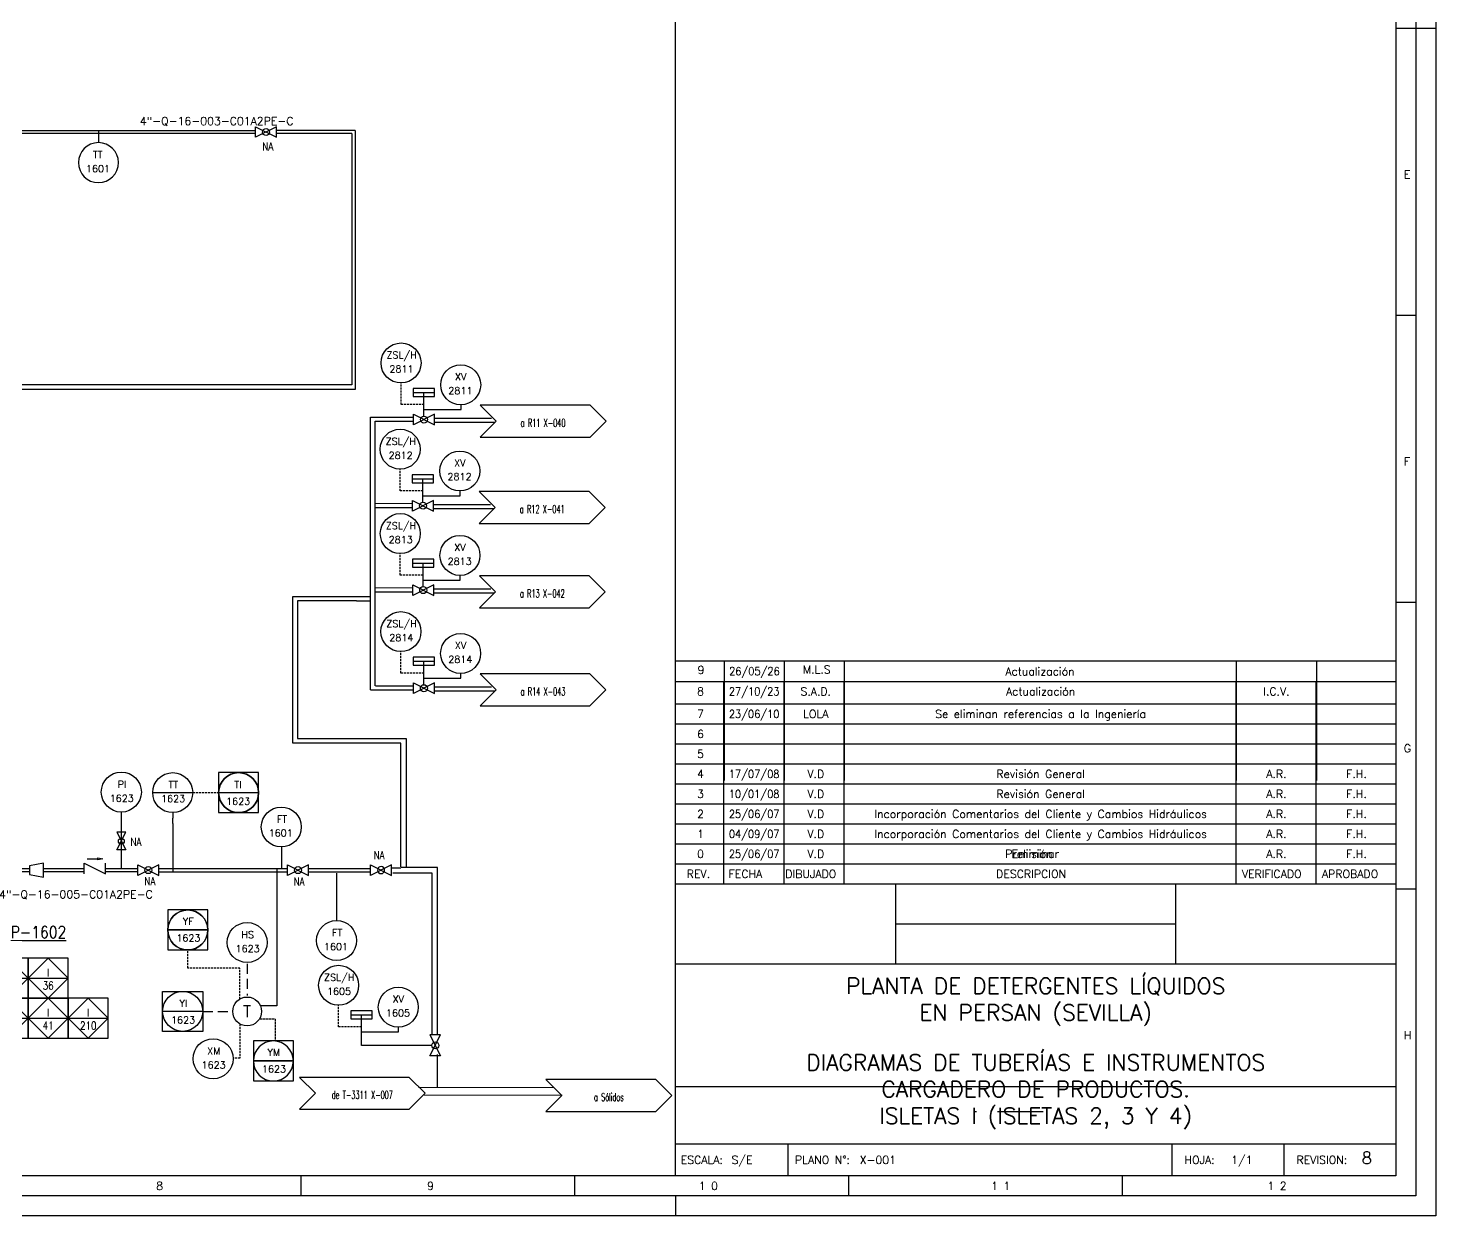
# Model space of a CAD drawing. Header units: metres. Extents: x 91 to 3133, y 1612 to 2206.
# Drawn here: x 1624.3 to 1976.1, y 1611.7 to 1908.7 of the extents above; entities that cross this region are included whole.
import ezdxf
from ezdxf.enums import TextEntityAlignment as Align

# ---------------------------------------------------------------- set-up
doc = ezdxf.new("R2010")
doc.units = ezdxf.units.M
doc.linetypes.add('DASHED2', pattern=[0.375, 0.25, -0.125])
doc.linetypes.add('TRAZOS', pattern=[0.75, 0.5, -0.25])
doc.layers.add('-FNX_TUBERÍA', color=1, linetype='TRAZOS', true_color=0xff0000)
doc.layers.add('TUBERÍA3', color=1, linetype='Continuous', true_color=0xff0000)
for name, color, linetype in [('CAJETIN', 1, 'Continuous'), ('EQUIPOS', 5, 'Continuous'), ('FORMATO', 7, 'Continuous'), ('INSTRUMENTOS', 1, 'Continuous'), ('TEX', 7, 'Continuous'), ('TEXTO-INSTRUMENTACION', 7, 'Continuous'), ('TEXTO-VALVULAS Y ACCESORIOS', 7, 'Continuous'), ('TUBERIA', 5, 'Continuous'), ('TUBERÍA2', 1, 'TRAZOS'), ('VALVULAS Y ACCESORIOS', 1, 'Continuous')]:
    doc.layers.add(name, color=color, linetype=linetype)
doc.styles.add('PY', font='ROMANS.shx')
doc.styles.add('PY1', font='ROMANS.shx', dxfattribs={"width": 0.8})
doc.styles.add('TXT', font='txt')
doc.linetypes.add('SEÑAL_MECANICA2', pattern='A,4.411183,["o",PY,S=4.130212,R=360,X=0,Y=-1.374288],0.588817,-0.374158,["",PY,S=2,R=360,X=0,Y=-0.688262],-2.183682', length=7.55784)

# ---------------------------------------------------------------- blocks, each defined once
blk = doc.blocks.new('VALV GLOB-V')
at = {"layer": 'INSTRUMENTOS', "color": 1, "flags": 128}
blk.add_lwpolyline([(5.7, -1.43), (5.7, 1.43), (0, -1.43), (0, 1.43)], close=True, dxfattribs=at)
at = {"layer": 'INSTRUMENTOS', "color": 1}
blk.add_circle((2.85, 0), 0.95, dxfattribs=at)
at = {"layer": 'INSTRUMENTOS', "color": 7, "linetype": 'SEÑAL_MECANICA2', "style": 'PY'}
blk.add_attdef('REF.', text='', height=2, dxfattribs=at).set_placement((3, -3.37), align=Align.MIDDLE)
blk = doc.blocks.new('REDUCCION')
at = {"color": 1}
for p, q in [((0, 2), (0, -2)), ((4, 1.25), (0, 2)), ((4, -1.25), (4, 1.25)), ((0, -2), (4, -1.25))]:
    blk.add_line(p, q, dxfattribs=at)
at = {"style": 'PY1', "width": 0.8}
blk.add_attdef('.', text='', height=2, dxfattribs=at).set_placement((2, -3.65), align=Align.MIDDLE)
blk = doc.blocks.new('SEÑAL CIR')
at = {"color": 1}
blk.add_circle((0, 5.7), 5.7, dxfattribs=at)
at = {"layer": 'INSTRUMENTOS', "linetype": 'Continuous', "style": 'PY', "flags": 4}
for p in [(0.18, 6.94), (0.13, 2.95)]:
    blk.add_attdef('---', text='', height=2, dxfattribs=at).set_placement(p, align=Align.CENTER)
blk = doc.blocks.new('VALVULA RETENCION')
at = {"layer": 'VALVULAS Y ACCESORIOS'}
blk.add_line((0.79, 2.4), (3.43, 2.4), dxfattribs=at)
at = {"layer": 'VALVULAS Y ACCESORIOS', "flags": 128}
blk.add_lwpolyline([(0, -1.33), (0, 1.33), (5.33, -1.33), (5.33, 1.33)], dxfattribs=at)
blk.add_lwpolyline([(4.65, 2.4), (3.43, 2.14), (3.43, 2.66)], close=True, dxfattribs=at)
at = {"layer": 'TEXTO-VALVULAS Y ACCESORIOS', "linetype": 'SEÑAL_MECANICA2', "style": 'PY1', "width": 0.8}
blk.add_attdef('REF.', text='', height=2, dxfattribs=at).set_placement((2.94, -3.07), align=Align.MIDDLE)
blk = doc.blocks.new('SECUENCIA PROGRAMADA EN SISTEMA DE CONTROL PLC')
at = {"layer": 'INSTRUMENTOS'}
blk.add_line((-5, 5), (5, 5), dxfattribs=at)
at = {"layer": 'INSTRUMENTOS', "flags": 128}
for points in [[(0, 0), (-5, 5), (0, 10), (5, 5)], [(-5, 0), (5, 0), (5, 10), (-5, 10)]]:
    blk.add_lwpolyline(points, close=True, dxfattribs=at)
at = {"layer": 'TEXTO-INSTRUMENTACION', "linetype": 'Continuous', "style": 'PY1', "width": 0.8}
for tag, p in [('XXX', (0.01, 6.43)), ('YYY', (0.01, 3.17))]:
    blk.add_attdef(tag, text='', height=2, dxfattribs=at).set_placement(p, align=Align.MIDDLE_CENTER)
blk = doc.blocks.new('SEÑAL CIRCU MARCO')
at = {"color": 1, "linetype": 'Continuous', "ltscale": 0.5}
blk.add_line((5.7, 5.7), (-5.7, 5.7), dxfattribs=at)
at = {"color": 1, "flags": 128}
blk.add_lwpolyline([(5.7, 0), (-5.7, 0), (-5.7, 11.4), (5.7, 11.4)], close=True, dxfattribs=at)
at = {"color": 1}
blk.add_circle((0, 5.7), 5.7, dxfattribs=at)
at = {"style": 'PY'}
for tag, p in [('XXX', (0.18, 7.98)), ('YYY', (0.13, 3.24))]:
    blk.add_attdef(tag, text='', height=2, dxfattribs=at).set_placement(p, align=Align.MIDDLE)
blk = doc.blocks.new('MARCO-A1')
at = {"layer": 'FORMATO', "color": 5}
for p, q in [((831, 297), (836, 297)), ((831, 225.25), (836, 225.25)), ((831, 153.5), (836, 153.5)), ((831, 81.75), (836, 81.75)), ((557.33, 10), (557.33, 5)), ((625.75, 10), (625.75, 5)), ((694.17, 10), (694.17, 5)), ((762.58, 10), (762.58, 5))]:
    blk.add_line(p, q, dxfattribs=at)
at = {"layer": 'FORMATO', "color": 1, "linetype": 'Continuous'}
for p, q in [((836, 297), (841, 297)), ((651, 5), (651, 0))]:
    blk.add_line(p, q, dxfattribs=at)
at = {"layer": 'FORMATO', "color": 1}
blk.add_lwpolyline([(0, 594), (841, 594), (841, 0), (0, 0)], close=True, dxfattribs=at)
at = {"layer": 'FORMATO', "color": 5}
blk.add_lwpolyline([(5, 589), (836, 589), (836, 5), (5, 5)], close=True, dxfattribs=at)
at = {"layer": 'FORMATO', "color": 8, "linetype": 'Continuous'}
blk.add_lwpolyline([(10, 584), (831, 584), (831, 10), (10, 10)], close=True, dxfattribs=at)
at = {"layer": 'FORMATO', "color": 1, "style": 'PY'}
for s, p in [('E', (833, 259.42)), ('F', (833, 187.67)), ('G', (833, 115.92)), ('H', (833, 44.17)), ('8', (521.17, 6.5)), ('9', (588.85, 6.5)), ('1 0', (656.77, 6.5)), ('1 1', (729.83, 6.5)), ('1 2', (798.88, 6.5))]:
    blk.add_text(s, height=2, dxfattribs=at).set_placement(p)
blk = doc.blocks.new('BANDERA DE FLUJO')
at = {"layer": 'TEX', "color": 1, "ltscale": 0.1, "flags": 128}
blk.add_lwpolyline([(-4, 4), (-31.46, 4), (-27.46, 0), (-31.46, -4), (-4, -4), (0, 0)], close=True, dxfattribs=at)
at = {"layer": 'TEX', "style": 'PY1', "width": 0.8}
for tag, p in [('ETIQUETA-LINEA-1', (-15.73, 0.61)), ('ETIQUETA-LINEA-2', (-15.73, -2.91))]:
    blk.add_attdef(tag, text='', height=2, dxfattribs=at).set_placement(p, align=Align.CENTER)

msp = doc.modelspace()

# ---------------------------------------------------------------- linework, layer by layer
at = {"layer": '-FNX_TUBERÍA'}
msp.add_lwpolyline([(1665.39, 1717.54), (1671.86, 1717.54)], dxfattribs=at)
at = {"color": 1}
for p, q in [((1641.93, 1880.22), (1641.93, 1883.03)), ((1655.39, 1717.54), (1665.39, 1717.54)), ((1647.55, 1712.67), (1647.53, 1698.56)), ((1660.39, 1712.54), (1660.39, 1711.18)), ((1660.39, 1709.83), (1660.39, 1711.18)), ((1660.39, 1709.83), (1660.39, 1708.15)), ((1660.39, 1708.15), (1660.39, 1697.76))]:
    msp.add_line(p, q, dxfattribs=at)
at = {"color": 5}
for p, q in [((1705.96, 1883.13), (1686.36, 1883.13)), ((1709.83, 1743.25), (1709.83, 1811.44)), ((1709.83, 1811.44), (1720.52, 1811.41)), ((1725.84, 1811.17), (1740.05, 1811.17)), ((1711.01, 1789.9), (1720.35, 1789.87)), ((1725.62, 1789.62), (1739.83, 1789.62)), ((1711.05, 1768.79), (1720.4, 1768.76)), ((1725.66, 1768.52), (1739.87, 1768.52)), ((1709.83, 1743.25), (1720.51, 1743.25)), ((1725.82, 1744), (1740.03, 1744)), ((1656.92, 1698.56), (1689.05, 1698.56)), ((1721.81, 1643.89), (1755.66, 1643.76))]:
    msp.add_line(p, q, dxfattribs=at)
at = {"color": 4}
for p, q in [((1705.16, 1882.33), (1686.36, 1882.33)), ((1711.03, 1810.42), (1720.56, 1810.42)), ((1711.03, 1744.28), (1711.03, 1810.41)), ((1725.88, 1810.16), (1740.94, 1810.16)), ((1711.03, 1788.87), (1720.31, 1788.87)), ((1725.66, 1788.61), (1740.72, 1788.61)), ((1711.07, 1767.77), (1720.36, 1767.77)), ((1725.7, 1767.51), (1740.76, 1767.51)), ((1711.04, 1744.28), (1720.55, 1744.25)), ((1725.86, 1743), (1740.92, 1743)), ((1656.92, 1697.76), (1689.05, 1697.76)), ((1723.22, 1642), (1757.72, 1641.87))]:
    msp.add_line(p, q, dxfattribs=at)
at = {"color": 5, "linetype": 'ByBlock'}
for p, q in [((1690.44, 1729.9), (1690.44, 1766.55)), ((1690.44, 1766.55), (1706.25, 1766.55)), ((1717.44, 1729.9), (1690.44, 1729.9)), ((1717.44, 1698.95), (1717.44, 1729.9)), ((1694.4, 1698.59), (1709.79, 1698.59)), ((1715.04, 1698.72), (1717.44, 1698.72)), ((1726.53, 1698.77), (1717.49, 1698.77)), ((1726.53, 1656.98), (1726.53, 1698.77)), ((1726.52, 1652.07), (1726.52, 1643.9))]:
    msp.add_line(p, q, dxfattribs=at)
at = {"color": 4, "linetype": 'ByBlock'}
for p, q in [((1706.35, 1765.46), (1691.57, 1765.46)), ((1691.57, 1765.46), (1691.57, 1731.09)), ((1706.32, 1765.49), (1709.85, 1765.49)), ((1691.57, 1731.09), (1718.78, 1731.09)), ((1718.78, 1731.09), (1718.78, 1698.95)), ((1709.87, 1697.67), (1694.52, 1697.67)), ((1718.78, 1697.39), (1715.43, 1697.39)), ((1725.27, 1697.37), (1718.8, 1697.37)), ((1725.27, 1656.97), (1725.27, 1697.37))]:
    msp.add_line(p, q, dxfattribs=at)
at = {"color": 1, "linetype": 'ByBlock'}
for p, q in [((1686.41, 1698.43), (1686.41, 1664.21)), ((1686.41, 1664.21), (1682.47, 1664.21)), ((1707.55, 1654.27), (1707.55, 1656.16)), ((1725.23, 1654.27), (1707.55, 1654.27))]:
    msp.add_line(p, q, dxfattribs=at)
at = {"color": 1, "linetype": 'DASHED2'}
for p, q in [((1682.16, 1660.93), (1686.02, 1660.93)), ((1686, 1660.91), (1686, 1655.51))]:
    msp.add_line(p, q, dxfattribs=at)
at = {"color": 1}
msp.add_circle((1678.99, 1662.82), 3.6, dxfattribs=at)
at = {"layer": 'CAJETIN', "color": 8, "linetype": 'Continuous'}
for p, q in [((1786.09, 1621.7), (1786.09, 2195.7)), ((1786.09, 1646.83), (1786.09, 1732.15)), ((1786.09, 1694.7), (1966.09, 1694.7)), ((1841.09, 1674.7), (1841.09, 1694.7)), ((1911.09, 1674.7), (1911.09, 1694.7)), ((1841.09, 1684.7), (1911.09, 1684.7)), ((1786.09, 1674.7), (1966.09, 1674.7)), ((1786.09, 1644.06), (1966.09, 1644.06)), ((1786.09, 1629.7), (1966.09, 1629.7)), ((1814.09, 1629.7), (1814.09, 1621.7))]:
    msp.add_line(p, q, dxfattribs=at)
at = {"layer": 'CAJETIN', "color": 1}
for p, q in [((1786.1, 1750.45), (1966.1, 1750.45)), ((1798.22, 1750.57), (1798.22, 1720.58)), ((1813.22, 1750.45), (1813.22, 1720.58)), ((1828.22, 1750.33), (1828.22, 1720.58)), ((1926.22, 1750.33), (1926.22, 1720.58)), ((1946.22, 1750.57), (1946.22, 1720.58)), ((1786.09, 1745.34), (1966.09, 1745.34)), ((1798.09, 1745.34), (1798.09, 1720.34)), ((1813.09, 1745.34), (1813.09, 1720.34)), ((1828.09, 1745.34), (1828.09, 1720.34)), ((1926.09, 1745.34), (1926.09, 1720.34)), ((1946.09, 1745.34), (1946.09, 1720.34)), ((1786.09, 1739.7), (1966.09, 1739.7)), ((1798.09, 1739.7), (1798.09, 1714.7)), ((1813.09, 1739.7), (1813.09, 1714.7)), ((1828.09, 1739.7), (1828.09, 1714.7)), ((1926.09, 1739.7), (1926.09, 1714.7)), ((1946.09, 1739.7), (1946.09, 1714.7)), ((1786.09, 1734.7), (1966.09, 1734.7)), ((1786.09, 1729.7), (1966.09, 1729.7)), ((1786.09, 1724.7), (1966.09, 1724.7)), ((1798.09, 1724.7), (1798.09, 1699.7)), ((1813.09, 1724.7), (1813.09, 1699.7)), ((1828.09, 1724.7), (1828.09, 1699.7)), ((1926.09, 1724.7), (1926.09, 1699.7)), ((1946.09, 1724.7), (1946.09, 1699.7)), ((1786.09, 1719.7), (1966.09, 1719.7)), ((1786.09, 1714.7), (1966.09, 1714.7)), ((1786.09, 1709.7), (1966.09, 1709.7)), ((1786.09, 1704.7), (1966.09, 1704.7)), ((1786.09, 1704.7), (1966.09, 1704.7))]:
    msp.add_line(p, q, dxfattribs=at)
at = {"layer": 'CAJETIN', "color": 5}
for p, q in [((1786.09, 1699.7), (1966.09, 1699.7)), ((1798.09, 1699.7), (1798.09, 1694.7)), ((1813.09, 1699.7), (1813.09, 1694.7)), ((1828.09, 1699.7), (1828.09, 1694.7)), ((1926.09, 1699.7), (1926.09, 1694.7)), ((1946.09, 1699.7), (1946.09, 1694.7))]:
    msp.add_line(p, q, dxfattribs=at)
at = {"layer": 'CAJETIN', "color": 8}
for p, q in [((1910.09, 1629.7), (1910.09, 1621.7)), ((1938.09, 1629.7), (1938.09, 1621.7))]:
    msp.add_line(p, q, dxfattribs=at)
at = {"layer": 'EQUIPOS'}
msp.add_line((1706.3, 1766.56), (1709.85, 1766.55), dxfattribs=at)
at = {"layer": 'TUBERIA', "color": 5, "linetype": 'Continuous'}
for p, q in [((1575.5, 1883.13), (1681.06, 1883.13)), ((1620.2, 1698.56), (1624.61, 1698.56)), ((1628.12, 1698.56), (1638.26, 1698.56)), ((1643.59, 1698.56), (1651.66, 1698.56)), ((1860.93, 1637.77), (1861.28, 1637.77)), ((1866.54, 1637.77), (1877.92, 1637.77))]:
    msp.add_line(p, q, dxfattribs=at)
at = {"layer": 'TUBERIA', "color": 4, "linetype": 'Continuous'}
for p, q in [((1681.07, 1882.33), (1575.5, 1882.33)), ((1624.61, 1697.76), (1620.2, 1697.76)), ((1638.26, 1697.76), (1628.12, 1697.76)), ((1651.66, 1697.76), (1643.59, 1697.76))]:
    msp.add_line(p, q, dxfattribs=at)
at = {"layer": 'TUBERIA', "color": 1, "linetype": 'ByBlock', "ltscale": 5}
for p, q in [((1687.54, 1703.9), (1687.54, 1698.53)), ((1701.35, 1697.42), (1701.35, 1685.54))]:
    msp.add_line(p, q, dxfattribs=at)
at = {"layer": 'TUBERIA', "color": 1, "linetype": 'TRAZOS', "ltscale": 5}
for p, q in [((1678.99, 1674.69), (1678.99, 1666.81)), ((1667.88, 1662.82), (1675.39, 1662.82))]:
    msp.add_line(p, q, dxfattribs=at)
at = {"layer": 'TUBERIA', "color": 4, "linetype": 'Continuous'}
msp.add_lwpolyline([(1705.16, 1882.33), (1705.16, 1819.54), (1182.57, 1819.54), (1182.57, 1771.8)], dxfattribs=at)
at = {"layer": 'TUBERIA', "color": 5, "linetype": 'Continuous'}
msp.add_lwpolyline([(1705.96, 1883.13), (1705.96, 1818.36), (1184.17, 1818.36), (1184.17, 1772.6)], dxfattribs=at)
at = {"layer": 'TUBERÍA2'}
for points in [[(1723.15, 1814.56), (1717.46, 1814.56), (1717.46, 1819.91)], [(1722.93, 1793.01), (1717.24, 1793.01), (1717.24, 1798.36)], [(1722.97, 1771.9), (1717.28, 1771.9), (1717.28, 1777.25)], [(1723.12, 1747.39), (1717.43, 1747.39), (1717.43, 1752.74)], [(1677.19, 1665.94), (1677.19, 1673.64), (1664.16, 1673.64), (1664.16, 1678.2)], [(1707.55, 1658.94), (1701.86, 1658.94), (1701.86, 1664.29)], [(1677.19, 1659.71), (1677.19, 1651.1), (1675.49, 1651.1)]]:
    msp.add_lwpolyline(points, dxfattribs=at)
at = {"layer": 'TUBERÍA3'}
for points in [[(1723.15, 1813.33), (1732.45, 1813.33)], [(1732.45, 1813.33), (1732.45, 1814.44)], [(1722.93, 1791.79), (1732.23, 1791.79)], [(1732.23, 1791.79), (1732.23, 1792.9)], [(1722.97, 1770.68), (1732.27, 1770.68)], [(1732.27, 1770.68), (1732.27, 1771.79)], [(1723.12, 1746.17), (1732.43, 1746.17)], [(1732.43, 1746.17), (1732.43, 1747.28)], [(1659.16, 1683.2), (1669.16, 1683.2)], [(1707.55, 1657.72), (1716.85, 1657.72)], [(1716.85, 1657.72), (1716.85, 1658.83)], [(1680.55, 1650.43), (1690.55, 1650.43)]]:
    msp.add_lwpolyline(points, dxfattribs=at)
for centre in [(1676.86, 1717.53), (1664.16, 1683.2)]:
    msp.add_circle(centre, 5, dxfattribs=at)
at = {"layer": 'VALVULAS Y ACCESORIOS'}
for p, q in [((1720.48, 1817.58), (1725.81, 1817.58)), ((1723.15, 1811.77), (1723.15, 1817.58)), ((1720.26, 1796.03), (1725.59, 1796.03)), ((1722.93, 1790.23), (1722.93, 1796.03)), ((1720.3, 1774.93), (1725.63, 1774.93)), ((1722.97, 1769.12), (1722.97, 1774.93)), ((1720.46, 1750.41), (1725.79, 1750.41)), ((1723.12, 1744.61), (1723.12, 1750.41)), ((1704.88, 1661.97), (1710.21, 1661.97)), ((1707.55, 1656.16), (1707.55, 1661.97))]:
    msp.add_line(p, q, dxfattribs=at)
at = {"layer": 'VALVULAS Y ACCESORIOS', "flags": 128}
for points in [[(1720.48, 1818.58), (1720.48, 1816.58), (1725.81, 1816.58), (1725.81, 1818.58)], [(1720.26, 1797.03), (1720.26, 1795.03), (1725.59, 1795.03), (1725.59, 1797.03)], [(1720.3, 1775.93), (1720.3, 1773.93), (1725.63, 1773.93), (1725.63, 1775.93)], [(1720.46, 1751.41), (1720.46, 1749.41), (1725.79, 1749.41), (1725.79, 1751.41)], [(1704.88, 1662.97), (1704.88, 1660.97), (1710.21, 1660.97), (1710.21, 1662.97)]]:
    msp.add_lwpolyline(points, close=True, dxfattribs=at)

# ---------------------------------------------------------------- block references
msp.add_blockref('MARCO-A1', (1135.09, 1611.7))
at = {"linetype": 'Continuous'}
for p, xscale, yscale, zscale in [((1681.1, 1882.72), 0.9232631578947803, 0.9232631578947803, 0.9232631578947803), ((1720.55, 1810.82), 0.9232631578945529, 0.9232631578945529, 0.9232631578945529), ((1720.33, 1789.27), 0.9232631578945529, 0.9232631578945529, 0.9232631578945529), ((1720.37, 1768.17), 0.9232631578945529, 0.9232631578945529, 0.9232631578945529), ((1720.53, 1743.65), 0.9232631578945529, 0.9232631578945529, 0.9232631578945529), ((1651.66, 1698.16), 0.9232631578945529, 0.9232631578945529, 0.9232631578945529), ((1689.08, 1698.16), 0.9232631578945529, 0.9232631578945529, 0.9232631578945529), ((1715.11, 1698.16), -0.9232631578947803, 0.9232631578947803, 0.9232631578946926)]:
    msp.add_blockref('VALV GLOB-V', p, dxfattribs=dict(at, xscale=xscale, yscale=yscale, zscale=zscale))
ref = msp.add_blockref('SEÑAL CIR', (1641.83, 1870.08), dxfattribs=dict(at, xscale=-0.877100000000155, yscale=0.8770999999999276, zscale=0.8771))
ref.add_attrib('---', 'TT', dxfattribs={"layer": 'INSTRUMENTOS', "color": 7, "linetype": 'Continuous', "height": 1.754, "style": 'PY'}).set_placement((1641.67, 1876.17), align=Align.CENTER)
ref.add_attrib('---', '1601', dxfattribs={"layer": 'INSTRUMENTOS', "color": 7, "linetype": 'Continuous', "height": 1.754, "style": 'PY'}).set_placement((1641.72, 1872.67), align=Align.CENTER)
ref = msp.add_blockref('SEÑAL CIR', (1717.46, 1819.97), dxfattribs=dict(at, xscale=0.8771000000000413, yscale=0.8771000000000413, zscale=0.8771000000000413))
ref.add_attrib('---', 'ZSL/H', dxfattribs={"layer": 'INSTRUMENTOS', "color": 7, "linetype": 'Continuous', "height": 1.754, "style": 'PY'}).set_placement((1717.61, 1826.05), align=Align.CENTER)
ref.add_attrib('---', '2811', dxfattribs={"layer": 'INSTRUMENTOS', "color": 7, "linetype": 'Continuous', "height": 1.754, "style": 'PY'}).set_placement((1717.57, 1822.56), align=Align.CENTER)
ref = msp.add_blockref('SEÑAL CIR', (1732.37, 1814.51), dxfattribs=dict(at, xscale=0.8770999999999276, yscale=0.8770999999999276, zscale=0.8770999999999276))
ref.add_attrib('---', 'XV', dxfattribs={"layer": 'INSTRUMENTOS', "color": 7, "linetype": 'Continuous', "height": 1.754, "style": 'PY'}).set_placement((1732.37, 1820.67), align=Align.CENTER)
ref.add_attrib('---', '2811', dxfattribs={"layer": 'INSTRUMENTOS', "color": 7, "linetype": 'Continuous', "height": 1.754, "style": 'PY'}).set_placement((1732.29, 1817.17), align=Align.CENTER)
ref = msp.add_blockref('BANDERA DE FLUJO', (1768.69, 1810.38))
ref.add_attrib('ETIQUETA-LINEA-1', 'a R11 X-040', dxfattribs={"layer": 'TEX', "height": 2, "style": 'PY1', "width": 0.6}).set_placement((1752.96, 1810.99), align=Align.TOP_CENTER)
ref = msp.add_blockref('SEÑAL CIR', (1717.24, 1798.42), dxfattribs=dict(at, xscale=0.8771000000000413, yscale=0.8771000000000413, zscale=0.8771000000000413))
ref.add_attrib('---', 'ZSL/H', dxfattribs={"layer": 'INSTRUMENTOS', "color": 7, "linetype": 'Continuous', "height": 1.754, "style": 'PY'}).set_placement((1717.39, 1804.51), align=Align.CENTER)
ref.add_attrib('---', '2812', dxfattribs={"layer": 'INSTRUMENTOS', "color": 7, "linetype": 'Continuous', "height": 1.754, "style": 'PY'}).set_placement((1717.35, 1801.01), align=Align.CENTER)
ref = msp.add_blockref('SEÑAL CIR', (1732.15, 1792.96), dxfattribs=dict(at, xscale=0.8770999999999276, yscale=0.8770999999999276, zscale=0.8770999999999276))
ref.add_attrib('---', 'XV', dxfattribs={"layer": 'INSTRUMENTOS', "color": 7, "linetype": 'Continuous', "height": 1.754, "style": 'PY'}).set_placement((1732.15, 1799.12), align=Align.CENTER)
ref.add_attrib('---', '2812', dxfattribs={"layer": 'INSTRUMENTOS', "color": 7, "linetype": 'Continuous', "height": 1.754, "style": 'PY'}).set_placement((1732.07, 1795.63), align=Align.CENTER)
ref = msp.add_blockref('BANDERA DE FLUJO', (1768.47, 1788.83))
ref.add_attrib('ETIQUETA-LINEA-1', 'a R12 X-041', dxfattribs={"layer": 'TEX', "height": 2, "style": 'PY1', "width": 0.6}).set_placement((1752.74, 1789.44), align=Align.TOP_CENTER)
ref = msp.add_blockref('SEÑAL CIR', (1717.28, 1777.31), dxfattribs=dict(at, xscale=0.8771000000000413, yscale=0.8771000000000413, zscale=0.8771000000000413))
ref.add_attrib('---', 'ZSL/H', dxfattribs={"layer": 'INSTRUMENTOS', "color": 7, "linetype": 'Continuous', "height": 1.754, "style": 'PY'}).set_placement((1717.44, 1783.4), align=Align.CENTER)
ref.add_attrib('---', '2813', dxfattribs={"layer": 'INSTRUMENTOS', "color": 7, "linetype": 'Continuous', "height": 1.754, "style": 'PY'}).set_placement((1717.39, 1779.9), align=Align.CENTER)
ref = msp.add_blockref('SEÑAL CIR', (1732.19, 1771.85), dxfattribs=dict(at, xscale=0.8770999999999276, yscale=0.8770999999999276, zscale=0.8770999999999276))
ref.add_attrib('---', 'XV', dxfattribs={"layer": 'INSTRUMENTOS', "color": 7, "linetype": 'Continuous', "height": 1.754, "style": 'PY'}).set_placement((1732.19, 1778.01), align=Align.CENTER)
ref.add_attrib('---', '2813', dxfattribs={"layer": 'INSTRUMENTOS', "color": 7, "linetype": 'Continuous', "height": 1.754, "style": 'PY'}).set_placement((1732.11, 1774.52), align=Align.CENTER)
ref = msp.add_blockref('BANDERA DE FLUJO', (1768.51, 1767.72))
ref.add_attrib('ETIQUETA-LINEA-1', 'a R13 X-042', dxfattribs={"layer": 'TEX', "height": 2, "style": 'PY1', "width": 0.6}).set_placement((1752.78, 1768.33), align=Align.TOP_CENTER)
ref = msp.add_blockref('SEÑAL CIR', (1717.43, 1752.8), dxfattribs=dict(at, xscale=0.8771000000000413, yscale=0.8771000000000413, zscale=0.8771000000000413))
ref.add_attrib('---', 'ZSL/H', dxfattribs={"layer": 'INSTRUMENTOS', "color": 7, "linetype": 'Continuous', "height": 1.754, "style": 'PY'}).set_placement((1717.59, 1758.89), align=Align.CENTER)
ref.add_attrib('---', '2814', dxfattribs={"layer": 'INSTRUMENTOS', "color": 7, "linetype": 'Continuous', "height": 1.754, "style": 'PY'}).set_placement((1717.54, 1755.39), align=Align.CENTER)
ref = msp.add_blockref('SEÑAL CIR', (1732.35, 1747.34), dxfattribs=dict(at, xscale=0.8770999999999276, yscale=0.8770999999999276, zscale=0.8770999999999276))
ref.add_attrib('---', 'XV', dxfattribs={"layer": 'INSTRUMENTOS', "color": 7, "linetype": 'Continuous', "height": 1.754, "style": 'PY'}).set_placement((1732.34, 1753.5), align=Align.CENTER)
ref.add_attrib('---', '2814', dxfattribs={"layer": 'INSTRUMENTOS', "color": 7, "linetype": 'Continuous', "height": 1.754, "style": 'PY'}).set_placement((1732.27, 1750.01), align=Align.CENTER)
ref = msp.add_blockref('BANDERA DE FLUJO', (1768.67, 1743.21))
ref.add_attrib('ETIQUETA-LINEA-1', 'a R14 X-043', dxfattribs={"layer": 'TEX', "height": 2, "style": 'PY1', "width": 0.6}).set_placement((1752.94, 1743.82), align=Align.TOP_CENTER)
ref = msp.add_blockref('SEÑAL CIR', (1647.55, 1712.67), dxfattribs=dict(at, xscale=0.877100000000155, yscale=0.877100000000155, zscale=0.877100000000155))
ref.add_attrib('---', 'PI', dxfattribs={"layer": 'INSTRUMENTOS', "color": 7, "linetype": 'Continuous', "height": 1.754, "style": 'PY'}).set_placement((1647.71, 1718.76), align=Align.CENTER)
ref.add_attrib('---', '1623', dxfattribs={"layer": 'INSTRUMENTOS', "color": 7, "linetype": 'Continuous', "height": 1.754, "style": 'PY'}).set_placement((1647.66, 1715.26), align=Align.CENTER)
ref = msp.add_blockref('SEÑAL CIR', (1660.39, 1712.54), dxfattribs=dict(at, xscale=0.8770999999999276, yscale=0.8770999999999276, zscale=0.8770999999999276))
ref.add_attrib('---', 'TT', dxfattribs={"layer": 'INSTRUMENTOS', "color": 7, "linetype": 'Continuous', "height": 1.754, "style": 'PY'}).set_placement((1660.55, 1718.62), align=Align.CENTER)
ref.add_attrib('---', '1623', dxfattribs={"layer": 'INSTRUMENTOS', "color": 7, "linetype": 'Continuous', "height": 1.754, "style": 'PY'}).set_placement((1660.5, 1715.12), align=Align.CENTER)
ref = msp.add_blockref('SEÑAL CIRCU MARCO', (1676.86, 1712.53), dxfattribs=dict(xscale=-0.8771000000000413, yscale=0.8771000000000413, zscale=0.8771000000000413))
ref.add_attrib('XXX', 'TI', dxfattribs={"height": 1.754, "style": 'PY'}).set_placement((1676.7, 1719.54), align=Align.MIDDLE)
ref.add_attrib('YYY', '1623', dxfattribs={"height": 1.754, "style": 'PY'}).set_placement((1676.75, 1715.38), align=Align.MIDDLE)
ref = msp.add_blockref('SEÑAL CIR', (1687.53, 1703.94), dxfattribs=dict(at, xscale=0.8770999999999276, yscale=0.8770999999999276, zscale=0.8770999999999276))
ref.add_attrib('---', 'FT', dxfattribs={"layer": 'INSTRUMENTOS', "color": 7, "linetype": 'Continuous', "height": 1.754, "style": 'PY'}).set_placement((1687.69, 1710.02), align=Align.CENTER)
ref.add_attrib('---', '1601', dxfattribs={"layer": 'INSTRUMENTOS', "color": 7, "linetype": 'Continuous', "height": 1.754, "style": 'PY'}).set_placement((1687.39, 1706.53), align=Align.CENTER)
msp.add_blockref('VALVULA RETENCION', (1638.26, 1698.56), dxfattribs=at)
ref = msp.add_blockref('SEÑAL CIRCU MARCO', (1664.16, 1688.2), dxfattribs=dict(xscale=-0.8771000000000413, yscale=0.8771000000000413, zscale=0.8771000000000413, rotation=180))
ref.add_attrib('XXX', '1623', dxfattribs={"height": 1.754, "style": 'PY'}).set_placement((1664.32, 1681.2), align=Align.MIDDLE)
ref.add_attrib('YYY', 'YF', dxfattribs={"height": 1.754, "style": 'PY'}).set_placement((1664.27, 1685.36), align=Align.MIDDLE)
ref = msp.add_blockref('SEÑAL CIR', (1701.34, 1675.54), dxfattribs=dict(at, xscale=0.8770999999999276, yscale=0.8770999999999276, zscale=0.8770999999999276))
ref.add_attrib('---', 'FT', dxfattribs={"layer": 'INSTRUMENTOS', "color": 7, "linetype": 'Continuous', "height": 1.754, "style": 'PY'}).set_placement((1701.5, 1681.62), align=Align.CENTER)
ref.add_attrib('---', '1601', dxfattribs={"layer": 'INSTRUMENTOS', "color": 7, "linetype": 'Continuous', "height": 1.754, "style": 'PY'}).set_placement((1701.2, 1678.12), align=Align.CENTER)
ref = msp.add_blockref('SEÑAL CIR', (1678.99, 1675.06), dxfattribs=dict(at, xscale=0.8770999999999276, yscale=0.8770999999999276, zscale=0.8770999999999276))
ref.add_attrib('---', 'HS', dxfattribs={"layer": 'INSTRUMENTOS', "color": 7, "linetype": 'Continuous', "height": 1.754, "style": 'PY'}).set_placement((1679.15, 1681.15), align=Align.CENTER)
ref.add_attrib('---', '1623', dxfattribs={"layer": 'INSTRUMENTOS', "color": 7, "linetype": 'Continuous', "height": 1.754, "style": 'PY'}).set_placement((1679.1, 1677.65), align=Align.CENTER)
ref = msp.add_blockref('SECUENCIA PROGRAMADA EN SISTEMA DE CONTROL PLC', (1619.26, 1666.11), dxfattribs=dict(xscale=1.001089596937504, yscale=1.001089596937504, zscale=1.001089596937504))
ref.add_attrib('XXX', 'I', dxfattribs={"layer": 'TEXTO-INSTRUMENTACION', "linetype": 'Continuous', "height": 2, "style": 'TXT'}).set_placement((1619.26, 1672.55), align=Align.MIDDLE_CENTER)
ref.add_attrib('YYY', 'S', dxfattribs={"layer": 'TEXTO-INSTRUMENTACION', "linetype": 'Continuous', "height": 2, "style": 'PY1', "width": 0.8}).set_placement((1619.26, 1669.28), align=Align.MIDDLE_CENTER)
ref = msp.add_blockref('SECUENCIA PROGRAMADA EN SISTEMA DE CONTROL PLC', (1629.27, 1666.11), dxfattribs=dict(xscale=1.001089596937504, yscale=1.001089596937504, zscale=1.001089596937504))
ref.add_attrib('XXX', 'I', dxfattribs={"layer": 'TEXTO-INSTRUMENTACION', "linetype": 'Continuous', "height": 2, "style": 'TXT'}).set_placement((1629.27, 1672.55), align=Align.MIDDLE_CENTER)
ref.add_attrib('YYY', '36', dxfattribs={"layer": 'TEXTO-INSTRUMENTACION', "linetype": 'Continuous', "height": 2.002, "style": 'PY1', "width": 0.8}).set_placement((1629.27, 1669.28), align=Align.MIDDLE_CENTER)
ref = msp.add_blockref('SEÑAL CIR', (1701.86, 1664.35), dxfattribs=dict(at, xscale=0.8771000000000413, yscale=0.8771000000000413, zscale=0.8771000000000413))
ref.add_attrib('---', 'ZSL/H', dxfattribs={"layer": 'INSTRUMENTOS', "color": 7, "linetype": 'Continuous', "height": 1.754, "style": 'PY'}).set_placement((1702.02, 1670.44), align=Align.CENTER)
ref.add_attrib('---', '1605', dxfattribs={"layer": 'INSTRUMENTOS', "color": 7, "linetype": 'Continuous', "height": 1.754, "style": 'PY'}).set_placement((1701.97, 1666.94), align=Align.CENTER)
at = {"xscale": 0.8770999999999276, "yscale": 0.8770999999999276, "zscale": 0.8770999999999276}
msp.add_blockref('SEÑAL CIRCU MARCO', (1662.88, 1657.83), dxfattribs=at).add_auto_attribs({'XXX': 'YI', 'YYY': '1623'})
at = {"linetype": 'Continuous'}
ref = msp.add_blockref('SEÑAL CIR', (1716.77, 1658.89), dxfattribs=dict(at, xscale=0.8770999999999276, yscale=0.8770999999999276, zscale=0.8770999999999276))
ref.add_attrib('---', 'XV', dxfattribs={"layer": 'INSTRUMENTOS', "color": 7, "linetype": 'Continuous', "height": 1.754, "style": 'PY'}).set_placement((1716.77, 1665.05), align=Align.CENTER)
ref.add_attrib('---', '1605', dxfattribs={"layer": 'INSTRUMENTOS', "color": 7, "linetype": 'Continuous', "height": 1.754, "style": 'PY'}).set_placement((1716.69, 1661.56), align=Align.CENTER)
ref = msp.add_blockref('SECUENCIA PROGRAMADA EN SISTEMA DE CONTROL PLC', (1619.26, 1656.1), dxfattribs=dict(xscale=1.001089596937504, yscale=1.001089596937504, zscale=1.001089596937504))
ref.add_attrib('XXX', 'I', dxfattribs={"layer": 'TEXTO-INSTRUMENTACION', "linetype": 'Continuous', "height": 2, "style": 'TXT'}).set_placement((1619.26, 1662.54), align=Align.MIDDLE_CENTER)
ref.add_attrib('YYY', '40', dxfattribs={"layer": 'TEXTO-INSTRUMENTACION', "linetype": 'Continuous', "height": 2.002, "style": 'PY1', "width": 0.8}).set_placement((1619.26, 1659.27), align=Align.MIDDLE_CENTER)
ref = msp.add_blockref('SECUENCIA PROGRAMADA EN SISTEMA DE CONTROL PLC', (1629.27, 1656.1), dxfattribs=dict(xscale=1.001089596937504, yscale=1.001089596937504, zscale=1.001089596937504))
ref.add_attrib('XXX', 'I', dxfattribs={"layer": 'TEXTO-INSTRUMENTACION', "linetype": 'Continuous', "height": 2, "style": 'TXT'}).set_placement((1629.27, 1662.54), align=Align.MIDDLE_CENTER)
ref.add_attrib('YYY', '41', dxfattribs={"layer": 'TEXTO-INSTRUMENTACION', "linetype": 'Continuous', "height": 2.002, "style": 'PY1', "width": 0.8}).set_placement((1629.27, 1659.27), align=Align.MIDDLE_CENTER)
ref = msp.add_blockref('SECUENCIA PROGRAMADA EN SISTEMA DE CONTROL PLC', (1639.28, 1656.1), dxfattribs=dict(xscale=1.001089596937504, yscale=1.001089596937504, zscale=1.001089596937504))
ref.add_attrib('XXX', 'I', dxfattribs={"layer": 'TEXTO-INSTRUMENTACION', "linetype": 'Continuous', "height": 2, "style": 'TXT'}).set_placement((1639.28, 1662.54), align=Align.MIDDLE_CENTER)
ref.add_attrib('YYY', '210', dxfattribs={"layer": 'TEXTO-INSTRUMENTACION', "linetype": 'Continuous', "height": 2.002, "style": 'PY1', "width": 0.8}).set_placement((1639.28, 1659.27), align=Align.MIDDLE_CENTER)
ref = msp.add_blockref('SEÑAL CIR', (1670.49, 1645.98), dxfattribs=dict(at, xscale=0.8771000000000413, yscale=0.8771000000000413, zscale=0.8771000000000413))
ref.add_attrib('---', 'XM', dxfattribs={"layer": 'INSTRUMENTOS', "color": 7, "linetype": 'Continuous', "height": 1.754, "style": 'PY'}).set_placement((1670.65, 1652.07), align=Align.CENTER)
ref.add_attrib('---', '1623', dxfattribs={"layer": 'INSTRUMENTOS', "color": 7, "linetype": 'Continuous', "height": 1.754, "style": 'PY'}).set_placement((1670.6, 1648.57), align=Align.CENTER)
ref = msp.add_blockref('SEÑAL CIRCU MARCO', (1685.55, 1655.43), dxfattribs=dict(xscale=-0.8771000000000413, yscale=0.8771000000000413, zscale=0.8771000000000413, rotation=180))
ref.add_attrib('XXX', '1623', dxfattribs={"height": 1.754, "style": 'PY'}).set_placement((1685.71, 1648.43), align=Align.MIDDLE)
ref.add_attrib('YYY', 'YM', dxfattribs={"height": 1.754, "style": 'PY'}).set_placement((1685.66, 1652.59), align=Align.MIDDLE)
at = {"linetype": 'Continuous', "xscale": 0.9232631578945529, "yscale": 0.9232631578945529, "zscale": 0.9232631578945529, "rotation": 90}
msp.add_blockref('VALV GLOB-V', (1726.01, 1651.7), dxfattribs=at)
ref = msp.add_blockref('BANDERA DE FLUJO', (1723.51, 1642.34))
ref.add_attrib('ETIQUETA-LINEA-1', 'de T-3311 X-007', dxfattribs={"layer": 'TEX', "height": 2, "style": 'PY1', "width": 0.6}).set_placement((1707.78, 1642.95), align=Align.TOP_CENTER)
ref = msp.add_blockref('BANDERA DE FLUJO', (1785.13, 1641.81))
ref.add_attrib('ETIQUETA-LINEA-1', 'a Sólidos', dxfattribs={"layer": 'TEX', "height": 2, "style": 'PY1', "width": 0.6}).set_placement((1769.4, 1642.42), align=Align.TOP_CENTER)
at = {"layer": 'INSTRUMENTOS', "linetype": 'Continuous', "xscale": 0.7747368421053125, "yscale": 0.7747368421053125, "zscale": 0.7747368421053125, "rotation": 90}
msp.add_blockref('VALV GLOB-V', (1647.55, 1703.2), dxfattribs=at)
at = {"layer": 'TUBERIA', "color": 5, "linetype": 'Continuous', "xscale": 0.8770999999999276, "yscale": 0.8770999999999276, "zscale": 0.8770999999999276, "rotation": 180}
msp.add_blockref('REDUCCION', (1628.12, 1698.16), dxfattribs=at)

# ---------------------------------------------------------------- texts
at = {"color": 7, "style": 'PY'}
msp.add_text('T', height=2.92, dxfattribs=at).set_placement((1678.99, 1662.82), align=Align.MIDDLE)
at = {"layer": 'CAJETIN', "color": 1, "style": 'PY'}
for s, p in [('9', (1792.43, 1747.2)), ('M.L.S', (1821.37, 1747.32)), ('Actualización', (1877.16, 1746.84)), ('8', (1792.31, 1741.84)), ('S.A.D.', (1821.11, 1741.84)), ('Actualización', (1877.32, 1741.84)), ('I.C.V.', (1936.24, 1741.84)), ('7', (1792.31, 1736.2)), ('LOLA', (1821.11, 1736.2)), ('Se eliminan referencias a la Ingeniería', (1877.32, 1736.2)), ('6', (1792.31, 1731.2)), ('5', (1792.31, 1726.2)), ('4', (1792.31, 1721.2)), ('V.D', (1821.11, 1721.2)), ('Revisión General', (1877.32, 1721.2)), ('A.R.', (1936.24, 1721.2)), ('F.H.', (1956.24, 1721.2)), ('3', (1792.31, 1716.2)), ('V.D', (1821.11, 1716.2)), ('Revisión General', (1877.32, 1716.2)), ('A.R.', (1936.24, 1716.2)), ('F.H.', (1956.24, 1716.2)), ('2', (1792.31, 1711.2)), ('V.D', (1821.11, 1711.2)), ('Incorporación Comentarios del Cliente y Cambios Hidráulicos', (1877.32, 1711.2)), ('A.R.', (1936.24, 1711.2)), ('F.H.', (1956.24, 1711.2)), ('1', (1792.31, 1706.2)), ('V.D', (1821.11, 1706.2)), ('Incorporación Comentarios del Cliente y Cambios Hidráulicos', (1877.32, 1706.2)), ('A.R.', (1936.24, 1706.2)), ('F.H.', (1956.24, 1706.2)), ('0', (1792.31, 1701.2)), ('V.D', (1821.11, 1701.2)), ('Preliminar', (1875.18, 1701.23)), ('Emisión', (1875.18, 1701.2)), ('A.R.', (1936.24, 1701.2)), ('F.H.', (1956.24, 1701.2))]:
    msp.add_text(s, height=2, dxfattribs=at).set_placement(p, align=Align.CENTER)
at = {"layer": 'CAJETIN', "color": 1, "style": 'PY', "width": 0.9}
for s, p in [('26/05/26', (1805.78, 1746.9)), ('27/10/23', (1805.71, 1741.84)), ('23/06/10', (1805.71, 1736.2)), ('17/07/08', (1805.71, 1721.2)), ('10/01/08', (1805.71, 1716.2)), ('25/06/07', (1805.71, 1711.2)), ('04/09/07', (1805.71, 1706.2)), ('25/06/07', (1805.71, 1701.2))]:
    msp.add_text(s, height=2, dxfattribs=at).set_placement(p, align=Align.CENTER)
at = {"layer": 'CAJETIN', "color": 1, "style": 'PY'}
for s, p in [('REV.', (1788.87, 1696.2)), ('FECHA', (1799.33, 1696.2)), ('DIBUJADO', (1813.48, 1696.2)), ('DESCRIPCION', (1866.19, 1696.2)), ('VERIFICADO', (1927.62, 1696.2)), ('APROBADO', (1947.62, 1696.2)), ('ESCALA:', (1787.35, 1624.7)), ('S/E', (1800.07, 1624.7)), ('PLANO N%%D:', (1815.91, 1624.7)), ('X-001', (1832.08, 1624.7)), ('HOJA:', (1913.26, 1624.7)), ('1/1', (1924.94, 1624.7)), ('REVISION:', (1941.26, 1624.7))]:
    msp.add_text(s, height=2, dxfattribs=at).set_placement(p)
at = {"layer": 'CAJETIN', "color": 6, "style": 'PY'}
msp.add_text('8', height=3, dxfattribs=at).set_placement((1957.55, 1624.7))
at = {"layer": 'CAJETIN', "color": 5, "char_height": 4, "attachment_point": 5, "style": 'PY'}
for s, insert, width in [('PLANTA DE DETERGENTES LÍQUIDOS\\PEN PERSAN (SEVILLA)', (1876.09, 1665.2), 175.9153), ('DIAGRAMAS DE TUBERÍAS E INSTRUMENTOS\\PCARGADERO DE PRODUCTOS.\\PISLETAS I (ISLETAS 2, 3 Y 4)', (1876.09, 1642.73), 177.4745)]:
    msp.add_mtext(s, dxfattribs=dict(at, insert=insert, width=width))
at = {"layer": 'EQUIPOS', "color": 6, "linetype": 'Continuous', "style": 'PY', "width": 0.85}
msp.add_text('%%UP-1602', height=3, dxfattribs=at).set_placement((1626.84, 1681.15), align=Align.CENTER)
at = {"layer": 'TEX', "color": 7, "char_height": 2, "width": 28.6036, "attachment_point": 5, "style": 'PY1'}
for insert in [(1684.16, 1879.14), (1651.2, 1705.27), (1711.97, 1701.9), (1654.68, 1695.4), (1691.98, 1695.28)]:
    msp.add_mtext('NA', dxfattribs=dict(at, insert=insert))
at = {"layer": 'TEXTO-VALVULAS Y ACCESORIOS', "style": 'PY'}
for s, p in [('4"-Q-16-003-C01A2PE-C', (1671.38, 1884.46)), ('4"-Q-16-005-C01A2PE-C', (1636.21, 1691.1))]:
    msp.add_text(s, height=2, dxfattribs=at).set_placement(p, align=Align.CENTER)

doc.saveas('drawing.dxf')
